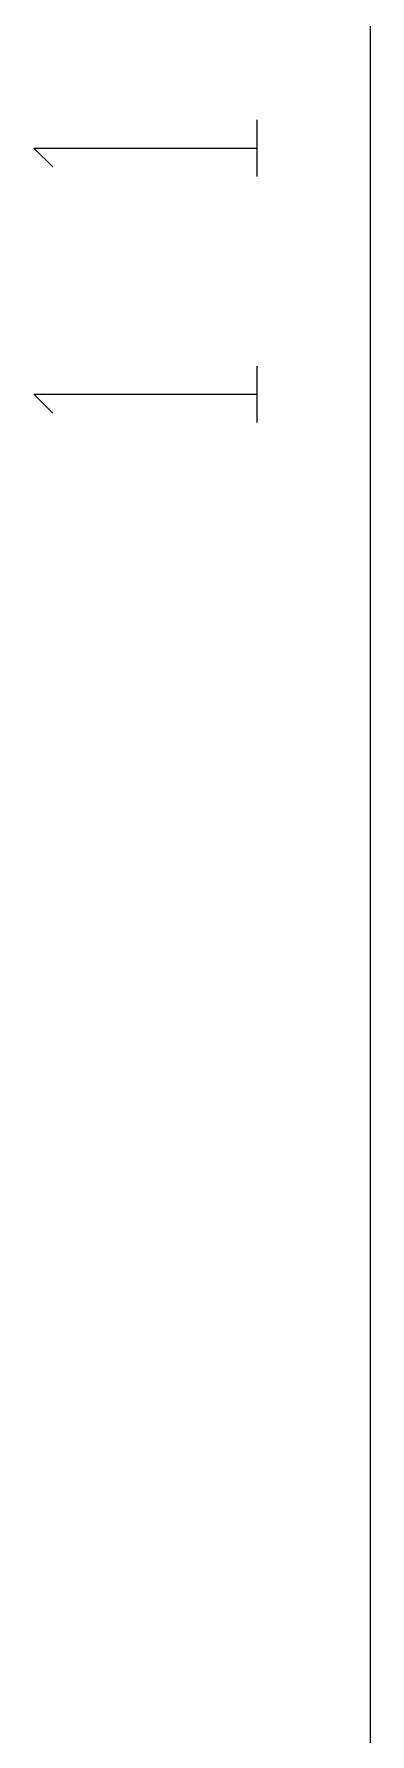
# Model space of a CAD drawing. Header units: millimetres. Extents: x 0 to 2941, y -405 to 1422.
# Drawn here: x 14.4 to 50.2, y 519.2 to 699.9 of the extents above; entities that cross this region are included whole.
import ezdxf

# ---------------------------------------------------------------- set-up
doc = ezdxf.new("R2010")
doc.units = ezdxf.units.MM
doc.layers.add('FINE', color=9, linetype='Continuous')

msp = doc.modelspace()

# ---------------------------------------------------------------- linework, layer by layer
at = {"layer": 'FINE', "lineweight": 9}
for p, q in [((50.19, 1275.68), (50.19, 243.1)), ((38.19, 684.74), (38.19, 690.74)), ((38.19, 658.59), (38.19, 664.59))]:
    msp.add_line(p, q, dxfattribs=at)
for points in [[(16.44, 685.74), (14.44, 687.74), (38.19, 687.74)], [(16.44, 659.59), (14.44, 661.59), (38.19, 661.59)]]:
    msp.add_lwpolyline(points, dxfattribs=at)

doc.saveas('drawing.dxf')
